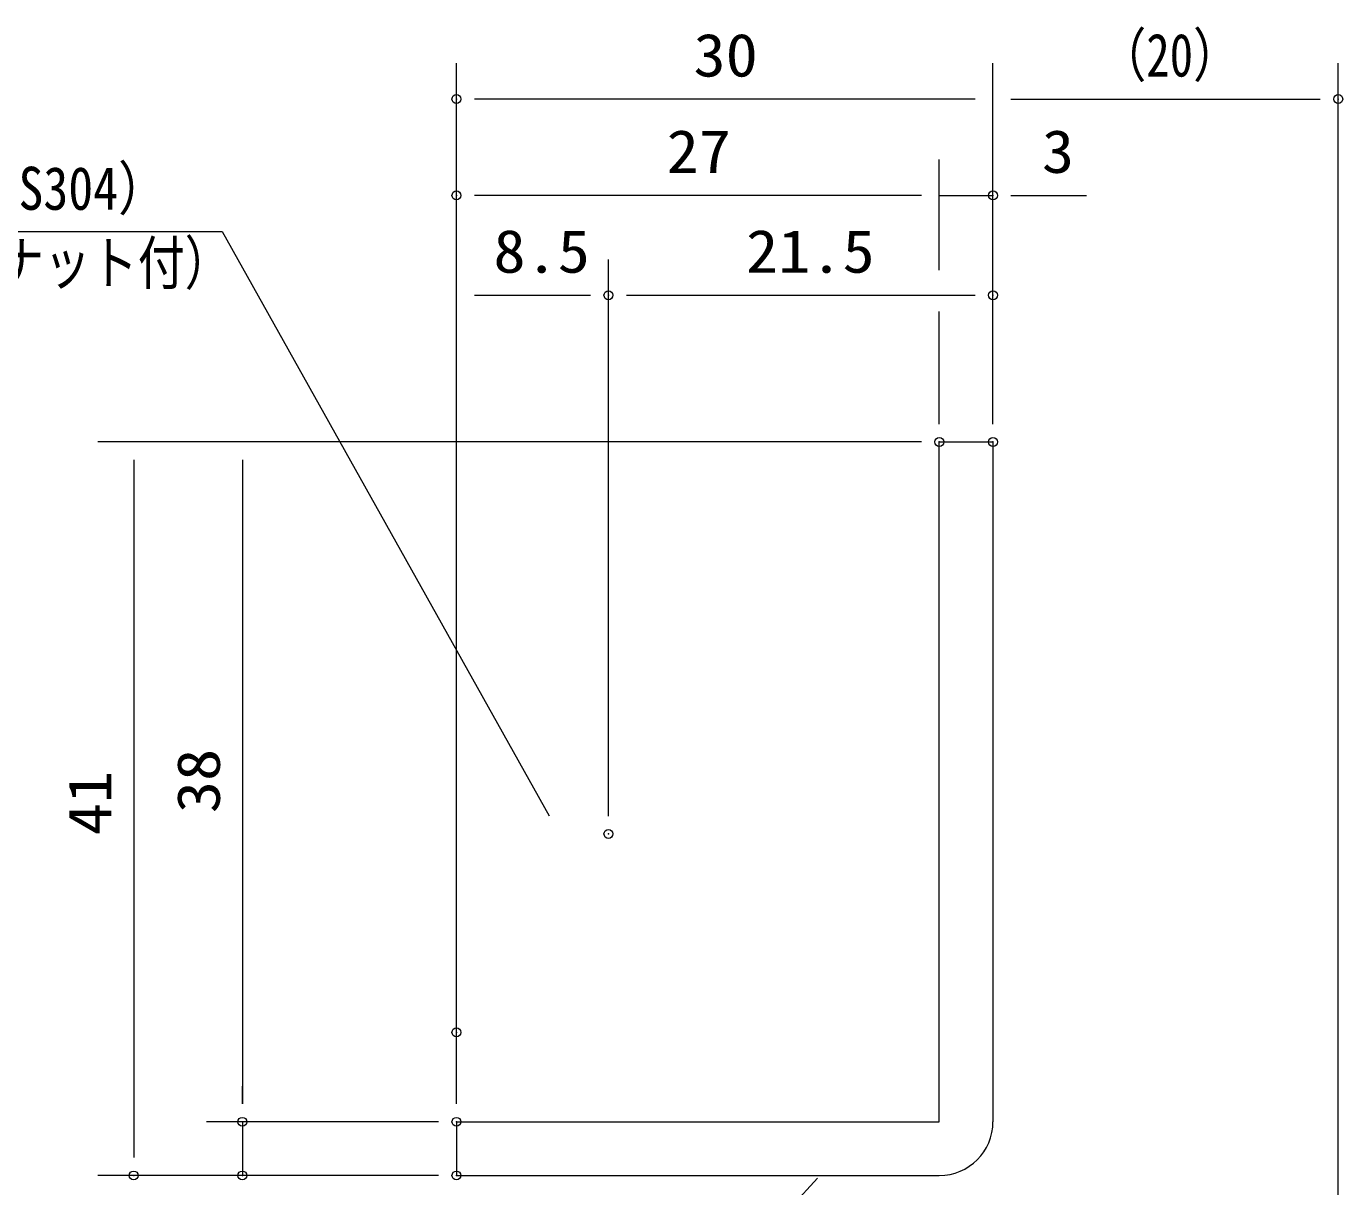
# Model space of a CAD drawing. Units: millimetres, scale not verified, with parts at other scales. Extents: x -1050 to 1050, y -742 to 742.
# Drawn here: x 53.7 to 421.7, y -426.9 to -102.6 of the extents above; entities that cross this region are included whole.
import ezdxf
from ezdxf.enums import TextEntityAlignment as Align

# ---------------------------------------------------------------- set-up
doc = ezdxf.new("R2010")
doc.units = ezdxf.units.MM
doc.header["$LTSCALE"] = 5
doc.header["$PDMODE"] = 32
doc.header["$PDSIZE"] = 2.5
for name, color, linetype, lineweight in [('0-1_寸法注釈', 2, 'Continuous', 9), ('0-4_DEFPOINTS', 134, 'Continuous', 9), ('0-9_枠', 7, 'Continuous', 9)]:
    doc.layers.add(name, color=color, linetype=linetype, lineweight=lineweight)
doc.styles.add('ＭＳ ゴシック', font='')
doc.styles.get('ＭＳ ゴシック').set_extended_font_data('MS Gothic')

msp = doc.modelspace()

# ---------------------------------------------------------------- linework, layer by layer
at = {"layer": '0-1_寸法注釈'}
for p, q in [((173.93, -403.808), (173.93, -112.974)), ((323.93, -213.808), (323.93, -112.974)), ((323.93, -213.808), (323.93, -112.974)), ((420.45, -504.065), (420.45, -112.974)), ((318.93, -122.974), (178.93, -122.974)), ((328.93, -122.974), (415.45, -122.974)), ((308.93, -170.763), (308.93, -139.9)), ((303.93, -149.9), (178.93, -149.9)), ((303.93, -149.9), (298.93, -149.9)), ((308.93, -149.9), (323.93, -149.9)), ((328.93, -149.9), (350.043, -149.9)), ((173.93, -378.808), (173.93, -167.796)), ((216.43, -323.341), (216.43, -167.796)), ((216.43, -323.341), (216.43, -167.796)), ((323.93, -213.808), (323.93, -167.796)), ((178.93, -177.796), (211.43, -177.796)), ((221.43, -177.796), (318.93, -177.796)), ((308.93, -213.808), (308.93, -182.366)), ((303.93, -218.808), (73.705, -218.808)), ((303.93, -218.808), (104.081, -218.808)), ((83.705, -223.808), (83.705, -418.808)), ((114.081, -223.808), (114.081, -403.808)), ((114.081, -403.808), (114.081, -398.808)), ((168.93, -408.808), (104.081, -408.808)), ((168.93, -408.808), (104.081, -408.808)), ((114.081, -408.808), (114.081, -423.808)), ((168.93, -423.808), (73.705, -423.808)), ((168.93, -423.808), (73.705, -423.808)), ((168.93, -423.808), (104.081, -423.808))]:
    msp.add_line(p, q, dxfattribs=at)
for points in [[(-72.197, -160.011), (108.447, -160.011), (199.805, -323.336)], [(122.643, -493.289), (212.011, -493.289), (274.883, -424.541)]]:
    msp.add_lwpolyline(points, dxfattribs=at)
at = {"layer": '0-4_DEFPOINTS'}
for p in [(173.93, -122.974), (420.45, -122.974), (173.93, -149.9), (323.93, -149.9), (216.43, -177.796), (323.93, -177.796), (308.93, -218.808), (323.93, -218.808), (323.93, -218.808), (216.43, -328.341), (173.93, -383.808), (173.93, -383.808), (114.081, -408.808), (173.93, -408.808), (83.705, -423.808), (114.081, -423.808), (173.93, -423.808)]:
    msp.add_point(p, dxfattribs=at)
at = {"layer": '0-9_枠'}
for p, q in [((308.93, -218.808), (323.93, -218.808)), ((308.93, -408.808), (308.93, -218.808)), ((323.93, -218.808), (323.93, -408.808)), ((173.93, -408.808), (308.93, -408.808)), ((173.93, -408.808), (173.93, -423.808)), ((173.93, -423.808), (308.93, -423.808))]:
    msp.add_line(p, q, dxfattribs=at)
msp.add_arc((308.93, -408.808), 15, 270, 0, dxfattribs=at)

# ---------------------------------------------------------------- texts
at = {"layer": '0-1_寸法注釈', "color": 7, "style": 'ＭＳ ゴシック'}
for s, height, width, p in [('（20）', 12.02, 0.8, (353.675, -120.287)), ('30', 12.02, 1.1, (240.197, -120.287)), ('27', 12.02, 1.1, (232.697, -147.213)), ('3', 12.02, 1.1, (337.62, -147.213)), ('固定ボルト（SUS304）', 12.03, 0.85, (-46.103, -157.534)), ('M8x15（平座金、袋ナット付）', 12.02, 0.8, (-65.928, -178.368)), ('8.5', 12.02, 1.1, (184.263, -175.109)), ('21.5', 12.02, 1.1, (254.897, -175.109))]:
    msp.add_text(s, height=height, dxfattribs=dict(at, width=width)).set_placement(p, align=Align.BOTTOM_LEFT)
at = {"layer": '0-1_寸法注釈', "color": 7, "style": 'ＭＳ ゴシック', "width": 1.1}
for s, p in [('38', (111.394, -322.542)), ('41', (81.018, -328.732))]:
    msp.add_text(s, height=12.02, rotation=90, dxfattribs=at).set_placement(p, align=Align.BOTTOM_LEFT)

doc.saveas('drawing.dxf')
